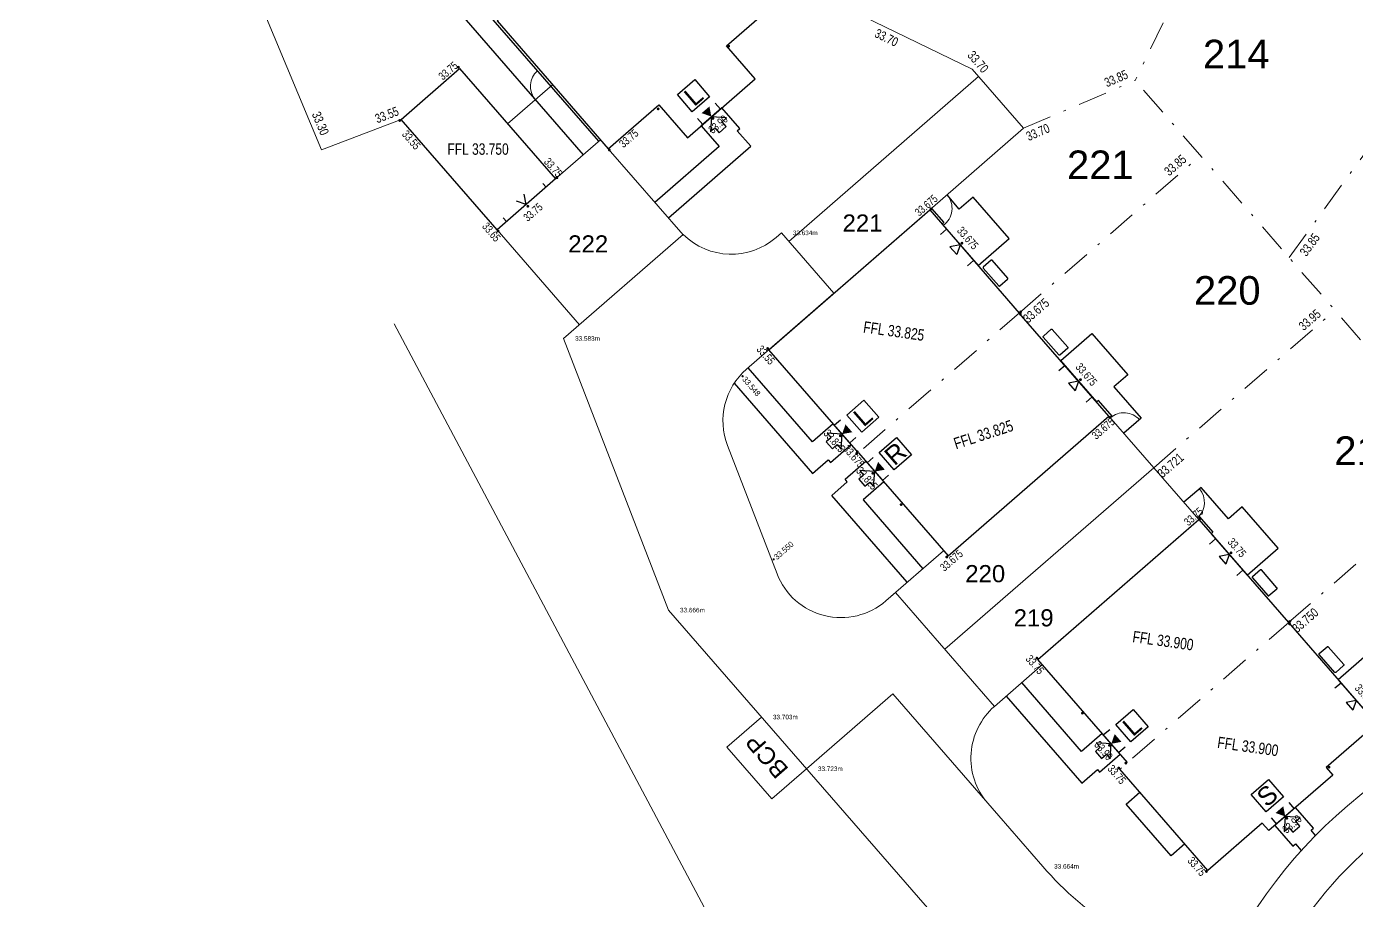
# Model space of a CAD drawing. Header units: metres. Extents: x 337936 to 338610, y 373199 to 374026.
# Drawn here: x 338317.8 to 338375.9, y 373345.3 to 373383.5 of the extents above; entities that cross this region are included whole.
import ezdxf

# ---------------------------------------------------------------- set-up
doc = ezdxf.new("R2010")
doc.units = ezdxf.units.M
doc.linetypes.add('DASHDOT', pattern=[25.4, 12.7, -6.35, 0, -6.35])
for name, color, linetype in [('A-WH_HT-Access-Main', 252, 'Continuous'), ('A-WH_HT-Services-ASHP', 252, 'Continuous'), ('A-WH_HT-Wall-Party Wall Line', 252, 'Continuous'), ('A-WH_HT-Wall-Structure', 252, 'Continuous'), ('C-Zz4050-T-SpotLevels', 7, 'Continuous'), ('DGL-Paths', 252, 'Continuous'), ('EXTERNAL_WORKS_BACK_OF_FOOTWAY_LEVELS', 7, 'Continuous'), ('HOUSE_EXTERNAL_LEVELS', 7, 'Continuous'), ('HOUSE_SLAB_LEVEL', 7, 'Continuous'), ('PLOT_BOUNDARY_ANNOTATION', 7, 'Continuous')]:
    doc.layers.add(name, color=color, linetype=linetype)
doc.layers.add('A-WH_HT-Wall-Door Openings', color=252, linetype='Continuous', plot=False)
for name, color, linetype, lineweight in [('DGL_BT Gates', 252, 'Continuous', 9), ('DGL_BT Rear Fencing', 252, 'DASHDOT', 9), ('DGL_BT-Replacement Fence', 252, 'FENCELINE2', 9), ('DGL_BT-Screen Fence', 252, 'FENCELINE2', 9), ('DGL_DRIVE', 252, 'Continuous', 9), ('DGL_Footpath', 252, 'Continuous', 9), ('DGL_Plot Parking', 252, 'Continuous', 9), ('DGL_PlotNo', 252, 'Continuous', 9), ('DGL_ROAD_KERBLINE', 252, 'Continuous', 9), ('REM_PM_G01650_Network_Or_Polygon_Closing_Geometry_Line', 252, 'Continuous', 9)]:
    doc.layers.add(name, color=color, linetype=linetype, lineweight=lineweight)
doc.layers.add('HOUSE_DOORS', color=3, linetype='Continuous', true_color=0x00ff00)
doc.styles.add('AnnotativeArial', font='arial.ttf', dxfattribs={"height": 2})
doc.styles.add('ESTROAD', font='arial.ttf', dxfattribs={"width": 0.75})
doc.styles.get("Standard").update_dxf_attribs({"font": 'arial.ttf'})
doc.styles.add('TTE', font='arial.ttf')
doc.linetypes.add('FENCELINE2', pattern='A,6.35,-2.54,[132,ltypeshp.shx,S=2.54,R=0,X=-2.54,Y=0],-2.54,25.4', length=36.83)

msp = doc.modelspace()

# ---------------------------------------------------------------- hatches: boundary and pattern name
at = {"layer": 'EXTERNAL_WORKS_BACK_OF_FOOTWAY_LEVELS'}
h = msp.add_hatch(color=256, dxfattribs=at)
edge = h.paths.add_edge_path(flags=17)
edge.add_ellipse((338349.084, 373368.204), major_axis=(0.0354, 0.0354), ratio=1, start_angle=45, end_angle=225, ccw=False)
edge.add_ellipse((338349.084, 373368.204), major_axis=(0.0354, 0.0354), ratio=1, start_angle=225, end_angle=405, ccw=False)
h = msp.add_hatch(color=256, dxfattribs=at)
edge = h.paths.add_edge_path(flags=17)
edge.add_ellipse((338350.443, 373360.19), major_axis=(0.0354, 0.0354), ratio=1, start_angle=45, end_angle=225, ccw=False)
edge.add_ellipse((338350.443, 373360.19), major_axis=(0.0354, 0.0354), ratio=1, start_angle=225, end_angle=405, ccw=False)
at = {"layer": 'HOUSE_DOORS'}
for points in [[(338347.717, 373379.564), (338347.293, 373379.713), (338347.634, 373380.006)], [(338353.439, 373365.669), (338353.585, 373366.095), (338353.881, 373365.755)], [(338354.864, 373364.03), (338355.011, 373364.455), (338355.306, 373364.115)], [(338365.215, 373352.122), (338365.362, 373352.548), (338365.657, 373352.208)], [(338372.825, 373348.947), (338372.4, 373349.094), (338372.739, 373349.389)]]:
    msp.add_hatch(color=256, dxfattribs=at).paths.add_polyline_path(points, flags=17)
at = {"layer": 'HOUSE_EXTERNAL_LEVELS'}
h = msp.add_hatch(color=256, dxfattribs=at)
edge = h.paths.add_edge_path(flags=17)
edge.add_ellipse((338348.478, 373382.642), major_axis=(-0.0448, 0.0448), ratio=1, start_angle=-45, end_angle=135, ccw=False)
edge.add_ellipse((338348.478, 373382.642), major_axis=(-0.0448, 0.0448), ratio=1, start_angle=135, end_angle=315, ccw=False)
h = msp.add_hatch(color=256, dxfattribs=at)
edge = h.paths.add_edge_path(flags=17)
edge.add_ellipse((338336.655, 373381.723), major_axis=(-0.0448, 0.0448), ratio=1, start_angle=176, end_angle=356, ccw=False)
edge.add_ellipse((338336.655, 373381.723), major_axis=(-0.0448, 0.0448), ratio=1, start_angle=-4, end_angle=176, ccw=False)
h = msp.add_hatch(color=256, dxfattribs=at)
edge = h.paths.add_edge_path(flags=17)
edge.add_ellipse((338345.391, 373379.899), major_axis=(-0.0448, 0.0448), ratio=1, start_angle=-45, end_angle=135, ccw=False)
edge.add_ellipse((338345.391, 373379.899), major_axis=(-0.0448, 0.0448), ratio=1, start_angle=135, end_angle=315, ccw=False)
h = msp.add_hatch(color=256, dxfattribs=at)
edge = h.paths.add_edge_path(flags=17)
edge.add_ellipse((338347.788, 373379.482), major_axis=(0.0448, 0.0448), ratio=1, start_angle=-4.3164, end_angle=175.6836, ccw=False)
edge.add_ellipse((338347.788, 373379.482), major_axis=(0.0448, 0.0448), ratio=1, start_angle=175.6836, end_angle=355.6836, ccw=False)
h = msp.add_hatch(color=256, dxfattribs=at)
edge = h.paths.add_edge_path(flags=17)
edge.add_ellipse((338334.085, 373379.392), major_axis=(0.0448, 0.0448), ratio=1, start_angle=-4, end_angle=176, ccw=False)
edge.add_ellipse((338334.085, 373379.392), major_axis=(0.0448, 0.0448), ratio=1, start_angle=176, end_angle=356, ccw=False)
h = msp.add_hatch(color=256, dxfattribs=at)
edge = h.paths.add_edge_path(flags=17)
edge.add_ellipse((338343.255, 373378.103), major_axis=(-0.0448, 0.0448), ratio=1, start_angle=-4, end_angle=176, ccw=False)
edge.add_ellipse((338343.255, 373378.103), major_axis=(-0.0448, 0.0448), ratio=1, start_angle=176, end_angle=356, ccw=False)
h = msp.add_hatch(color=256, dxfattribs=at)
edge = h.paths.add_edge_path(flags=17)
edge.add_ellipse((338340.959, 373376.883), major_axis=(0.0448, 0.0448), ratio=1, start_angle=176, end_angle=356, ccw=False)
edge.add_ellipse((338340.959, 373376.883), major_axis=(0.0448, 0.0448), ratio=1, start_angle=-4, end_angle=176, ccw=False)
h = msp.add_hatch(color=256, dxfattribs=at)
edge = h.paths.add_edge_path(flags=17)
edge.add_ellipse((338339.693, 373375.64), major_axis=(0.0448, 0.0448), ratio=1, start_angle=-4, end_angle=176, ccw=False)
edge.add_ellipse((338339.693, 373375.64), major_axis=(0.0448, 0.0448), ratio=1, start_angle=176, end_angle=356, ccw=False)
h = msp.add_hatch(color=256, dxfattribs=at)
edge = h.paths.add_edge_path(flags=17)
edge.add_ellipse((338357.327, 373375.526), major_axis=(-0.0448, 0.0448), ratio=1, start_angle=-4, end_angle=176, ccw=False)
edge.add_ellipse((338357.327, 373375.526), major_axis=(-0.0448, 0.0448), ratio=1, start_angle=176, end_angle=356, ccw=False)
h = msp.add_hatch(color=256, dxfattribs=at)
edge = h.paths.add_edge_path(flags=17)
edge.add_ellipse((338338.389, 373374.553), major_axis=(0.0448, 0.0448), ratio=1, start_angle=-4, end_angle=176, ccw=False)
edge.add_ellipse((338338.389, 373374.553), major_axis=(0.0448, 0.0448), ratio=1, start_angle=176, end_angle=356, ccw=False)
h = msp.add_hatch(color=256, dxfattribs=at)
edge = h.paths.add_edge_path(flags=17)
edge.add_ellipse((338358.678, 373374.025), major_axis=(-0.0448, 0.0448), ratio=1, start_angle=-4, end_angle=176, ccw=False)
edge.add_ellipse((338358.678, 373374.025), major_axis=(-0.0448, 0.0448), ratio=1, start_angle=176, end_angle=356, ccw=False)
h = msp.add_hatch(color=256, dxfattribs=at)
edge = h.paths.add_edge_path(flags=17)
edge.add_ellipse((338361.239, 373370.913), major_axis=(0.0448, 0.0448), ratio=1, start_angle=265.81137, end_angle=445.81137, ccw=False)
edge.add_ellipse((338361.239, 373370.913), major_axis=(0.0448, 0.0448), ratio=1, start_angle=85.81137, end_angle=265.81137, ccw=False)
h = msp.add_hatch(color=256, dxfattribs=at)
edge = h.paths.add_edge_path(flags=17)
edge.add_ellipse((338361.246, 373371.017), major_axis=(0.0448, 0.0448), ratio=1, start_angle=-4, end_angle=176, ccw=False)
edge.add_ellipse((338361.246, 373371.017), major_axis=(0.0448, 0.0448), ratio=1, start_angle=176, end_angle=356, ccw=False)
h = msp.add_hatch(color=256, dxfattribs=at)
edge = h.paths.add_edge_path(flags=17)
edge.add_ellipse((338350.183, 373369.414), major_axis=(0.0448, 0.0448), ratio=1, start_angle=176, end_angle=356, ccw=False)
edge.add_ellipse((338350.183, 373369.414), major_axis=(0.0448, 0.0448), ratio=1, start_angle=-4, end_angle=176, ccw=False)
h = msp.add_hatch(color=256, dxfattribs=at)
edge = h.paths.add_edge_path(flags=17)
edge.add_ellipse((338363.868, 373368.055), major_axis=(-0.0448, 0.0448), ratio=1, start_angle=-4, end_angle=176, ccw=False)
edge.add_ellipse((338363.868, 373368.055), major_axis=(-0.0448, 0.0448), ratio=1, start_angle=176, end_angle=356, ccw=False)
h = msp.add_hatch(color=256, dxfattribs=at)
edge = h.paths.add_edge_path(flags=17)
edge.add_ellipse((338365.159, 373366.404), major_axis=(-0.0448, 0.0448), ratio=1, start_angle=176, end_angle=356, ccw=False)
edge.add_ellipse((338365.159, 373366.404), major_axis=(-0.0448, 0.0448), ratio=1, start_angle=-4, end_angle=176, ccw=False)
h = msp.add_hatch(color=256, dxfattribs=at)
edge = h.paths.add_edge_path(flags=17)
edge.add_ellipse((338353.357, 373365.598), major_axis=(-0.0448, 0.0448), ratio=1, start_angle=176, end_angle=356, ccw=False)
edge.add_ellipse((338353.357, 373365.598), major_axis=(-0.0448, 0.0448), ratio=1, start_angle=-4, end_angle=176, ccw=False)
h = msp.add_hatch(color=256, dxfattribs=at)
edge = h.paths.add_edge_path(flags=17)
edge.add_ellipse((338354.103, 373364.905), major_axis=(0.0448, 0.0448), ratio=1, start_angle=176, end_angle=356, ccw=False)
edge.add_ellipse((338354.103, 373364.905), major_axis=(0.0448, 0.0448), ratio=1, start_angle=-4, end_angle=176, ccw=False)
h = msp.add_hatch(color=256, dxfattribs=at)
edge = h.paths.add_edge_path(flags=17)
edge.add_ellipse((338354.076, 373364.824), major_axis=(0.0448, 0.0448), ratio=1, start_angle=176, end_angle=356, ccw=False)
edge.add_ellipse((338354.076, 373364.824), major_axis=(0.0448, 0.0448), ratio=1, start_angle=-4, end_angle=176, ccw=False)
h = msp.add_hatch(color=256, dxfattribs=at)
edge = h.paths.add_edge_path(flags=17)
edge.add_ellipse((338354.782, 373363.958), major_axis=(-0.0448, 0.0448), ratio=1, start_angle=176, end_angle=356, ccw=False)
edge.add_ellipse((338354.782, 373363.958), major_axis=(-0.0448, 0.0448), ratio=1, start_angle=-4, end_angle=176, ccw=False)
h = msp.add_hatch(color=256, dxfattribs=at)
edge = h.paths.add_edge_path(flags=17)
edge.add_ellipse((338356.019, 373362.587), major_axis=(-0.0448, 0.0448), ratio=1, start_angle=-45, end_angle=135, ccw=False)
edge.add_ellipse((338356.019, 373362.587), major_axis=(-0.0448, 0.0448), ratio=1, start_angle=135, end_angle=315, ccw=False)
h = msp.add_hatch(color=256, dxfattribs=at)
edge = h.paths.add_edge_path(flags=17)
edge.add_ellipse((338369.103, 373361.979), major_axis=(-0.0448, 0.0448), ratio=1, start_angle=-4, end_angle=176, ccw=False)
edge.add_ellipse((338369.103, 373361.979), major_axis=(-0.0448, 0.0448), ratio=1, start_angle=176, end_angle=356, ccw=False)
h = msp.add_hatch(color=256, dxfattribs=at)
edge = h.paths.add_edge_path(flags=17)
edge.add_ellipse((338358.016, 373360.292), major_axis=(-0.0448, 0.0448), ratio=1, start_angle=176, end_angle=356, ccw=False)
edge.add_ellipse((338358.016, 373360.292), major_axis=(-0.0448, 0.0448), ratio=1, start_angle=-4, end_angle=176, ccw=False)
h = msp.add_hatch(color=256, dxfattribs=at)
edge = h.paths.add_edge_path(flags=17)
edge.add_ellipse((338370.454, 373360.478), major_axis=(-0.0448, 0.0448), ratio=1, start_angle=-4, end_angle=176, ccw=False)
edge.add_ellipse((338370.454, 373360.478), major_axis=(-0.0448, 0.0448), ratio=1, start_angle=176, end_angle=356, ccw=False)
h = msp.add_hatch(color=256, dxfattribs=at)
edge = h.paths.add_edge_path(flags=17)
edge.add_ellipse((338373.015, 373357.366), major_axis=(0.0448, 0.0448), ratio=1, start_angle=265.81137, end_angle=445.81137, ccw=False)
edge.add_ellipse((338373.015, 373357.366), major_axis=(0.0448, 0.0448), ratio=1, start_angle=85.81137, end_angle=265.81137, ccw=False)
h = msp.add_hatch(color=256, dxfattribs=at)
edge = h.paths.add_edge_path(flags=17)
edge.add_ellipse((338373.023, 373357.47), major_axis=(-0.0448, 0.0448), ratio=1, start_angle=-4, end_angle=176, ccw=False)
edge.add_ellipse((338373.023, 373357.47), major_axis=(-0.0448, 0.0448), ratio=1, start_angle=176, end_angle=356, ccw=False)
h = msp.add_hatch(color=256, dxfattribs=at)
edge = h.paths.add_edge_path(flags=17)
edge.add_ellipse((338361.96, 373355.867), major_axis=(0.0448, 0.0448), ratio=1, start_angle=176, end_angle=356, ccw=False)
edge.add_ellipse((338361.96, 373355.867), major_axis=(0.0448, 0.0448), ratio=1, start_angle=-4, end_angle=176, ccw=False)
h = msp.add_hatch(color=256, dxfattribs=at)
edge = h.paths.add_edge_path(flags=17)
edge.add_ellipse((338363.95, 373353.463), major_axis=(-0.0448, 0.0448), ratio=1, start_angle=-45, end_angle=135, ccw=False)
edge.add_ellipse((338363.95, 373353.463), major_axis=(-0.0448, 0.0448), ratio=1, start_angle=135, end_angle=315, ccw=False)
h = msp.add_hatch(color=256, dxfattribs=at)
edge = h.paths.add_edge_path(flags=17)
edge.add_ellipse((338365.133, 373352.051), major_axis=(-0.0448, 0.0448), ratio=1, start_angle=176, end_angle=356, ccw=False)
edge.add_ellipse((338365.133, 373352.051), major_axis=(-0.0448, 0.0448), ratio=1, start_angle=-4, end_angle=176, ccw=False)
h = msp.add_hatch(color=256, dxfattribs=at)
edge = h.paths.add_edge_path(flags=17)
edge.add_ellipse((338365.54, 373351.062), major_axis=(0.0448, 0.0448), ratio=1, start_angle=176, end_angle=356, ccw=False)
edge.add_ellipse((338365.54, 373351.062), major_axis=(0.0448, 0.0448), ratio=1, start_angle=-4, end_angle=176, ccw=False)
h = msp.add_hatch(color=256, dxfattribs=at)
edge = h.paths.add_edge_path(flags=17)
edge.add_ellipse((338365.852, 373351.277), major_axis=(0.0448, 0.0448), ratio=1, start_angle=176, end_angle=356, ccw=False)
edge.add_ellipse((338365.852, 373351.277), major_axis=(0.0448, 0.0448), ratio=1, start_angle=-4, end_angle=176, ccw=False)
h = msp.add_hatch(color=256, dxfattribs=at)
edge = h.paths.add_edge_path(flags=17)
edge.add_ellipse((338374.74, 373351.096), major_axis=(-0.0448, 0.0448), ratio=1, start_angle=-45, end_angle=135, ccw=False)
edge.add_ellipse((338374.74, 373351.096), major_axis=(-0.0448, 0.0448), ratio=1, start_angle=135, end_angle=315, ccw=False)
h = msp.add_hatch(color=256, dxfattribs=at)
edge = h.paths.add_edge_path(flags=17)
edge.add_ellipse((338372.896, 373348.865), major_axis=(0.0448, 0.0448), ratio=1, start_angle=-4, end_angle=176, ccw=False)
edge.add_ellipse((338372.896, 373348.865), major_axis=(0.0448, 0.0448), ratio=1, start_angle=176, end_angle=356, ccw=False)
h = msp.add_hatch(color=256, dxfattribs=at)
edge = h.paths.add_edge_path(flags=17)
edge.add_ellipse((338369.379, 373346.534), major_axis=(0.0448, 0.0448), ratio=1, start_angle=176, end_angle=356, ccw=False)
edge.add_ellipse((338369.379, 373346.534), major_axis=(0.0448, 0.0448), ratio=1, start_angle=-4, end_angle=176, ccw=False)

# ---------------------------------------------------------------- linework, layer by layer
at = {"layer": 'A-WH_HT-Access-Main'}
for points in [[(338347.726, 373379.553), (338347.681, 373378.897), (338347.877, 373379.068), (338348.061, 373378.857), (338348.37, 373379.125), (338348.186, 373379.337), (338348.383, 373379.507), (338347.726, 373379.553)], [(338353.439, 373365.669), (338352.783, 373365.715), (338352.954, 373365.519), (338352.742, 373365.335), (338353.011, 373365.026), (338353.222, 373365.21), (338353.393, 373365.013), (338353.439, 373365.669)], [(338354.864, 373364.03), (338354.208, 373364.075), (338354.379, 373363.879), (338354.168, 373363.695), (338354.436, 373363.386), (338354.648, 373363.57), (338354.818, 373363.373), (338354.864, 373364.03)], [(338365.215, 373352.122), (338364.559, 373352.168), (338364.73, 373351.972), (338364.519, 373351.788), (338364.787, 373351.479), (338364.998, 373351.663), (338365.169, 373351.466), (338365.215, 373352.122)], [(338372.825, 373348.947), (338372.78, 373348.291), (338372.976, 373348.462), (338373.16, 373348.251), (338373.469, 373348.519), (338373.285, 373348.731), (338373.482, 373348.902), (338372.825, 373348.947)]]:
    msp.add_lwpolyline(points, dxfattribs=at)
at = {"layer": 'A-WH_HT-Services-ASHP'}
for points in [[(338359.616, 373372.979, 0.414214), (338359.613, 373372.936), (338360.292, 373372.155, 0.414214), (338360.335, 373372.152), (338360.68, 373372.453, 0.414214), (338360.683, 373372.495), (338360.004, 373373.276, 0.414214), (338359.962, 373373.279)], [(338362.962, 373369.13, -0.414214), (338362.92, 373369.132), (338362.241, 373369.914, -0.414214), (338362.244, 373369.956), (338362.589, 373370.256, -0.414214), (338362.632, 373370.253), (338363.311, 373369.472, -0.414214), (338363.308, 373369.43)], [(338371.393, 373359.432, 0.414214), (338371.39, 373359.389), (338372.069, 373358.608, 0.414214), (338372.111, 373358.605), (338372.457, 373358.906, 0.414214), (338372.46, 373358.948), (338371.781, 373359.729, 0.414214), (338371.738, 373359.732)]]:
    msp.add_lwpolyline(points, format="xyb", close=True, dxfattribs=at)
at = {"layer": 'A-WH_HT-Services-ASHP', "elevation": 0}
msp.add_lwpolyline([(338375.034, 373355.243, -0.414214), (338374.991, 373355.246), (338374.312, 373356.027, -0.414214), (338374.315, 373356.069), (338374.661, 373356.37, -0.414214), (338374.703, 373356.367), (338375.382, 373355.586, -0.414214), (338375.379, 373355.543)], format="xyb", close=True, dxfattribs=at)
at = {"layer": 'A-WH_HT-Wall-Door Openings', "linetype": 'ByBlock'}
for p, q in [((338347.881, 373380.155), (338348.112, 373379.889)), ((338347.109, 373379.484), (338347.341, 373379.218)), ((338358.003, 373374.637), (338357.737, 373374.405)), ((338359.19, 373373.271), (338358.924, 373373.039)), ((338363.192, 373368.667), (338362.926, 373368.436)), ((338364.38, 373367.301), (338364.114, 373367.07)), ((338353.37, 373366.286), (338353.104, 373366.055)), ((338354.04, 373365.515), (338353.774, 373365.283)), ((338354.795, 373364.647), (338354.529, 373364.415)), ((338355.466, 373363.875), (338355.2, 373363.644)), ((338369.779, 373361.09), (338369.513, 373360.858)), ((338370.966, 373359.724), (338370.7, 373359.492)), ((338375.264, 373354.78), (338374.998, 373354.549)), ((338365.146, 373352.739), (338364.88, 373352.508)), ((338365.817, 373351.968), (338365.551, 373351.736)), ((338372.98, 373349.549), (338373.211, 373349.283)), ((338372.208, 373348.878), (338372.44, 373348.612))]:
    msp.add_line(p, q, dxfattribs=at)
at = {"layer": 'A-WH_HT-Wall-Party Wall Line', "linetype": 'DASHDOT', "lineweight": 15, "ltscale": 0.1}
for points in [[(338361.304, 373371.067), (338354.038, 373364.751)], [(338373.081, 373357.52), (338365.475, 373350.908)], [(338373.081, 373357.52), (338365.815, 373351.204)]]:
    msp.add_lwpolyline(points, dxfattribs=at)
at = {"layer": 'A-WH_HT-Wall-Structure'}
for p, q in [((338340.345, 373376.635), (338340.486, 373376.473)), ((338338.617, 373375.133), (338338.758, 373374.97))]:
    msp.add_line(p, q, dxfattribs=at)
at = {"layer": 'A-WH_HT-Wall-Structure', "lineweight": -3}
for p, q in [((338365.865, 373349.487), (338366.46, 373350.004)), ((338367.835, 373347.221), (338365.865, 373349.487)), ((338368.429, 373347.738), (338367.835, 373347.221))]:
    msp.add_line(p, q, dxfattribs=at)
for points in [[(338349.633, 373381.211), (338348.378, 373382.654), (338350.586, 373384.573), (338345.721, 373390.169), (338338.342, 373383.755), (338343.207, 373378.158), (338345.414, 373380.077), (338346.669, 373378.634), (338349.633, 373381.211)], [(338354.152, 373364.849), (338350.232, 373369.359), (338357.271, 373375.478), (338361.191, 373370.969)], [(338354.152, 373364.849), (338358.072, 373360.34), (338365.111, 373366.459), (338361.191, 373370.969)], [(338365.928, 373351.302), (338362.008, 373355.812), (338369.047, 373361.931), (338372.967, 373357.422)], [(338372.967, 373357.422), (338376.814, 373352.997), (338374.613, 373351.084), (338374.902, 373350.752), (338372.108, 373348.323), (338371.819, 373348.655), (338369.434, 373346.582), (338365.588, 373351.007)]]:
    msp.add_lwpolyline(points, dxfattribs=at)
at = {"layer": 'A-WH_HT-Wall-Structure'}
msp.add_lwpolyline([(338334.141, 373379.44), (338336.703, 373381.667), (338340.903, 373376.835), (338338.341, 373374.608)], close=True, dxfattribs=at)
at = {"layer": 'DGL-Paths'}
for points in [[(338342.795, 373378.48), (338337.676, 373384.368), (338339.408, 373385.874), (338339.933, 373385.27), (338343.31, 373388.206), (338343.376, 373388.13), (338345.187, 373389.704), (338344.006, 373391.063), (338342.195, 373389.488), (338342.719, 373388.885), (338340.022, 373386.54), (338339.497, 373387.144), (338336.406, 373384.457), (338342.116, 373377.889)], [(338345.839, 373375.13), (338349.444, 373378.264), (338348.853, 373378.943), (338348.967, 373379.041), (338348.179, 373379.947), (338347.274, 373379.16), (338348.061, 373378.254), (338345.249, 373375.809)], [(338357.348, 373375.545), (338357.885, 373374.927), (338357.81, 373374.861), (338359.384, 373373.05), (338360.743, 373374.231), (338359.168, 373376.042), (338358.564, 373375.517), (338358.027, 373376.135)], [(338365.178, 373366.385), (338365.253, 373366.45), (338364.65, 373367.144), (338364.575, 373367.078), (338363, 373368.89), (338364.359, 373370.071), (338365.933, 373368.259), (338365.33, 373367.734), (338366.523, 373366.362), (338365.768, 373365.706)], [(338348.72, 373367.898), (338352.15, 373363.953), (338352.83, 373364.543), (338352.928, 373364.43), (338353.833, 373365.218), (338353.046, 373366.124), (338352.14, 373365.336), (338349.327, 373368.572)], [(338356.291, 373359.19), (338352.985, 373362.992), (338353.664, 373363.583), (338353.566, 373363.696), (338354.472, 373364.483), (338355.26, 373363.577), (338354.354, 373362.79), (338356.97, 373359.78)], [(338368.982, 373362.007), (338369.057, 373362.072), (338369.66, 373361.379), (338369.585, 373361.313), (338371.159, 373359.502), (338372.518, 373360.683), (338370.943, 373362.494), (338370.339, 373361.969), (338369.146, 373363.342), (338368.391, 373362.686)], [(338378.861, 373352.166), (338377.473, 373353.763), (338378.077, 373354.288), (338376.502, 373356.099), (338375.144, 373354.918), (338376.718, 373353.107), (338376.794, 373353.172), (338378.161, 373351.6)], [(338360.62, 373354.208), (338363.926, 373350.405), (338364.605, 373350.995), (338364.703, 373350.882), (338365.608, 373351.67), (338364.821, 373352.576), (338363.915, 373351.788), (338361.299, 373354.798)], [(338374.146, 373348.114), (338373.952, 373348.337), (338374.066, 373348.435), (338373.278, 373349.341), (338372.373, 373348.554), (338373.16, 373347.648), (338373.273, 373347.747), (338373.525, 373347.456)]]:
    msp.add_lwpolyline(points, dxfattribs=at)
at = {"layer": 'DGL_BT Gates'}
for centre, start, end in [((338340.699, 373380.891), 131, 221), ((338357.348, 373375.545), 304.53217, 41), ((338365.768, 373365.706), 41, 131.08791), ((338368.391, 373362.686), 311, 41)]:
    msp.add_arc(centre, 0.9, start, end, dxfattribs=at)
at = {"layer": 'DGL_BT Rear Fencing', "ltscale": 0.1}
for p, q in [((338369.799, 373388.409), (338366.257, 373381.146)), ((338372.993, 373373.397), (338382.27, 373386.166)), ((338379.586, 373365.812), (338366.257, 373381.146)), ((338361.191, 373370.969), (338369.116, 373377.857))]:
    msp.add_line(p, q, dxfattribs=at)
at = {"layer": 'DGL_BT Rear Fencing', "ltscale": 0.1, "flags": 128}
msp.add_lwpolyline([(338361.379, 373379.049), (338366.257, 373381.146)], dxfattribs=at)
at = {"layer": 'DGL_BT Rear Fencing', "ltscale": 0.1}
for points in [[(338367.074, 373364.201), (338374.999, 373371.089)], [(338372.967, 373357.422), (338381.239, 373364.612)]]:
    msp.add_lwpolyline(points, dxfattribs=at)
at = {"layer": 'DGL_BT-Replacement Fence', "ltscale": 0.05}
msp.add_lwpolyline([(338330.662, 373378.104), (338317.761, 373409.017)], dxfattribs=at)
at = {"layer": 'DGL_BT-Screen Fence', "ltscale": 0.03}
msp.add_line((338338.807, 373379.247), (338340.774, 373380.957), dxfattribs=at)
for points in [[(338350.586, 373384.573), (338351.491, 373385.36), (338359.131, 373381.634), (338361.379, 373379.049), (338357.271, 373375.478)], [(338334.141, 373379.44), (338330.662, 373378.105)], [(338365.111, 373366.459), (338369.047, 373361.931)]]:
    msp.add_lwpolyline(points, dxfattribs=at)
at = {"layer": 'DGL_DRIVE'}
for p, q in [((338351.109, 373374.096, 0), (338359.41, 373381.313, 0)), ((338338.342, 373374.609, 0), (338341.95, 373370.458, 0))]:
    msp.add_line(p, q, dxfattribs=at)
at = {"layer": 'DGL_DRIVE', "flags": 128}
for points in [[(338340.903, 373376.835), (338342.87, 373378.545)], [(338357.875, 373360.566), (338355.357, 373358.378)], [(338362.205, 373355.585), (338360.105, 373353.76)], [(338351.879, 373351.028), (338355.653, 373354.308), (338360.299, 373348.964)]]:
    msp.add_lwpolyline(points, dxfattribs=at)
at = {"layer": 'DGL_DRIVE'}
for points in [[(338343.207, 373378.158), (338346.479, 373374.394)], [(338357.935, 373356.256), (338367.074, 373364.201)], [(338349.911, 373353.292), (338348.402, 373351.98), (338350.37, 373349.716), (338351.879, 373351.028)]]:
    msp.add_lwpolyline(points, dxfattribs=at)
at = {"layer": 'DGL_DRIVE', "flags": 128}
msp.add_lwpolyline([(338369.998, 373342.011), (338369.4, 373342.182, -0.144993), (338362.214, 373346.76), (338359.809, 373349.527, -0.414214), (338360.105, 373353.76), (338360.105, 373353.76), (338355.775, 373358.741), (338355.357, 373358.378, -0.519975), (338350.59, 373359.562), (338348.426, 373365.167, -0.315811), (338349.257, 373368.512), (338353.077, 373371.832), (338350.781, 373374.473), (338350.555, 373374.278, -0.391188), (338346.486, 373374.401), (338341.257, 373369.855), (338345.845, 373357.969), (338358.441, 373343.48, 0.144993), (338368.022, 373337.376), (338368.557, 373337.222)], format="xyb", dxfattribs=at)
at = {"layer": 'DGL_Footpath', "flags": 128}
for points in [[(338375.553, 373349.411), (338378.049, 373351.506, -0.03929), (338382.443, 373354.641), (338396.941, 373363.352, 0.144993), (338403.561, 373370.576), (338404.828, 373373.175)], [(338368.488, 373330.782, -0.260772), (338375.553, 373349.411)]]:
    msp.add_lwpolyline(points, format="xyb", dxfattribs=at)
at = {"layer": 'DGL_ROAD_KERBLINE'}
msp.add_lwpolyline([(338381.602, 373313.952, -0.030553), (338378.879, 373316.822), (338374.57, 373321.957, -0.414214), (338376.838, 373347.879)], format="xyb", dxfattribs=at)
at = {"layer": 'HOUSE_DOORS'}
for p, q in [((338339.622, 373375.722), (338339.536, 373376.163)), ((338339.622, 373375.722), (338339.197, 373375.868)), ((338358.596, 373373.954), (338358.155, 373373.868)), ((338358.155, 373373.868), (338358.45, 373373.528)), ((338358.596, 373373.954), (338358.45, 373373.528)), ((338363.786, 373367.984), (338363.344, 373367.898)), ((338363.344, 373367.898), (338363.639, 373367.558)), ((338363.786, 373367.984), (338363.639, 373367.558)), ((338370.373, 373360.407), (338369.931, 373360.321)), ((338369.931, 373360.321), (338370.226, 373359.981)), ((338370.373, 373360.407), (338370.226, 373359.981)), ((338375.931, 373354.012), (338375.489, 373353.926)), ((338375.489, 373353.926), (338375.785, 373353.587)), ((338375.931, 373354.012), (338375.785, 373353.587))]:
    msp.add_line(p, q, dxfattribs=at)
at = {"layer": 'HOUSE_EXTERNAL_LEVELS', "color": 0, "flags": 128}
for points in [[(338346.23, 373380.527), (338346.988, 373381.179), (338347.64, 373380.421), (338346.882, 373379.769), (338346.23, 373380.527)], [(338353.639, 373366.506), (338354.394, 373367.162), (338355.05, 373366.407), (338354.295, 373365.751), (338353.639, 373366.506)], [(338355.064, 373364.866), (338355.819, 373365.522), (338356.475, 373364.768), (338355.721, 373364.111), (338355.064, 373364.866)], [(338365.415, 373352.959), (338366.17, 373353.615), (338366.826, 373352.86), (338366.072, 373352.204), (338365.415, 373352.959)], [(338371.333, 373349.902), (338372.087, 373350.558), (338372.743, 373349.804), (338371.989, 373349.148), (338371.333, 373349.902)]]:
    msp.add_lwpolyline(points, dxfattribs=at)
at = {"layer": 'REM_PM_G01650_Network_Or_Polygon_Closing_Geometry_Line'}
msp.add_lwpolyline([(338333.84, 373370.49), (338368.384, 373305.489), (338368.596, 373294.118)], dxfattribs=at)

# ---------------------------------------------------------------- texts
at = {"layer": 'C-Zz4050-T-SpotLevels', "color": 7, "linetype": 'Continuous', "lineweight": -3, "char_height": 0.2, "attachment_point": 4, "style": 'TTE'}
for s, insert in [('33.634m', (338351.281, 373374.473, 33.634)), ('33.583m', (338341.758, 373369.855, 33.583)), ('33.666m', (338346.346, 373357.969, 33.666)), ('33.703m', (338350.412, 373353.292, 33.703)), ('33.723m', (338352.38, 373351.028, 33.723)), ('33.664m', (338362.715, 373346.76, 33.664))]:
    msp.add_mtext(s, dxfattribs=dict(at, insert=insert))
at = {"layer": 'DGL_Plot Parking', "char_height": 0.75, "attachment_point": 5, "style": 'AnnotativeArial'}
for s, insert in [('221', (338354.332, 373374.905)), ('222', (338342.331, 373373.992)), ('220', (338359.699, 373359.561)), ('219', (338361.818, 373357.628))]:
    msp.add_mtext(s, dxfattribs=dict(at, insert=insert))
at = {"layer": 'DGL_Plot Parking', "insert": (338350.148, 373351.591), "char_height": 0.75, "attachment_point": 5, "rotation": 131, "style": 'AnnotativeArial'}
msp.add_mtext('BCP', dxfattribs=at)
at = {"layer": 'DGL_PlotNo', "char_height": 1.25, "width": 2.66537, "attachment_point": 5, "style": 'AnnotativeArial'}
for s, insert in [('214', (338370.681, 373382.299)), ('221', (338364.735, 373377.453)), ('220', (338370.289, 373371.949)), ('219', (338376.429, 373364.938))]:
    msp.add_mtext(s, dxfattribs=dict(at, insert=insert))
at = {"layer": 'EXTERNAL_WORKS_BACK_OF_FOOTWAY_LEVELS', "linetype": 'Continuous', "style": 'ESTROAD', "width": 0.75}
for s, rotation, p in [('33.548', 310.87711, (338349.049, 373368.056)), ('33.550', 41, (338350.591, 373360.156))]:
    msp.add_text(s, height=0.25, rotation=rotation, dxfattribs=at).set_placement(p)
at = {"layer": 'HOUSE_DOORS', "color": 100, "linetype": 'Continuous', "style": 'ESTROAD', "width": 0.75}
for s, rotation, p in [('33.90', 40.6836, (338347.776, 373378.793)), ('33.75', 41, (338339.684, 373374.95)), ('33.675', 311, (338358.438, 373374.559)), ('33.675', 311, (338363.627, 373368.589)), ('33.825', 311, (338352.601, 373365.684)), ('33.825', 311, (338354.026, 373364.045)), ('33.75', 311, (338370.281, 373360.935)), ('33.90', 311, (338375.84, 373354.54)), ('33.90', 311, (338364.445, 373352.059)), ('33.90', 41, (338372.888, 373348.177))]:
    msp.add_text(s, height=0.35, rotation=rotation, dxfattribs=at).set_placement(p)
at = {"layer": 'HOUSE_EXTERNAL_LEVELS', "color": 0, "linetype": 'Continuous', "style": 'ESTROAD', "width": 0.75}
for s, rotation, p in [('33.75', 41, (338335.971, 373381.133)), ('33.55', 311, (338334.159, 373378.774)), ('33.75', 41, (338343.873, 373378.177)), ('33.75', 311, (338340.369, 373377.567)), ('33.675', 41, (338356.809, 373375.179)), ('33.65', 311, (338337.664, 373374.743)), ('33.55', 311, (338349.668, 373369.363)), ('33.675', 41, (338364.553, 373365.414)), ('33.675', 311, (338353.454, 373365.007)), ('33.75', 41, (338368.585, 373361.631)), ('33.675', 41, (338357.914, 373359.643)), ('33.75', 311, (338361.444, 373355.816)), ('33.75', 311, (338365.024, 373351.011)), ('33.75', 311, (338368.523, 373346.987))]:
    msp.add_text(s, height=0.35, rotation=rotation, dxfattribs=at).set_placement(p)
at = {"layer": 'HOUSE_EXTERNAL_LEVELS', "color": 0, "char_height": 0.8, "width": 0.8, "attachment_point": 5, "line_spacing_factor": 0.888}
for s, insert, rotation in [('\\W1.00;L', (338346.935, 373380.474), 40.6836), ('\\W1.00;L', (338354.345, 373366.456), 41), ('\\W1.00;R', (338355.77, 373364.817), 41), ('\\W1.00;L', (338366.121, 373352.909), 41), ('\\W1.00;S', (338372.038, 373349.853), 41)]:
    msp.add_mtext(s, dxfattribs=dict(at, insert=insert, rotation=rotation))
at = {"layer": 'HOUSE_SLAB_LEVEL', "color": 1, "linetype": 'Continuous', "true_color": 0xff0000, "style": 'ESTROAD', "width": 0.75}
msp.add_text('FFL 33.750', height=0.5, dxfattribs=at).set_placement((338336.173, 373377.891))
for s, rotation, p in [('FFL 33.825', 352, (338354.341, 373370.118)), ('FFL 33.825', 18, (338358.423, 373365.002)), ('FFL 33.900', 352, (338366.119, 373356.57)), ('FFL 33.900', 352, (338369.831, 373351.945))]:
    msp.add_text(s, height=0.5, rotation=rotation, dxfattribs=at).set_placement(p)
at = {"layer": 'PLOT_BOUNDARY_ANNOTATION', "linetype": 'Continuous', "style": 'ESTROAD', "width": 0.75}
for s, rotation, p in [('33.70', 334, (338354.821, 373383.067)), ('33.70', 311, (338358.892, 373382.225)), ('33.85', 23.26453, (338365.022, 373380.841)), ('33.30', 292.65094, (338330.232, 373379.672)), ('33.55', 21, (338333.103, 373379.263)), ('33.70', 23.26453, (338361.6, 373378.489)), ('33.85', 41, (338367.748, 373376.943)), ('33.85', 54, (338373.75, 373373.415)), ('33.675', 41, (338361.573, 373370.503)), ('33.95', 41, (338373.631, 373370.175)), ('33.721', 41, (338367.456, 373363.735)), ('33.750', 41, (338373.349, 373356.956))]:
    msp.add_text(s, height=0.4, rotation=rotation, dxfattribs=at).set_placement(p)

doc.saveas('drawing.dxf')
